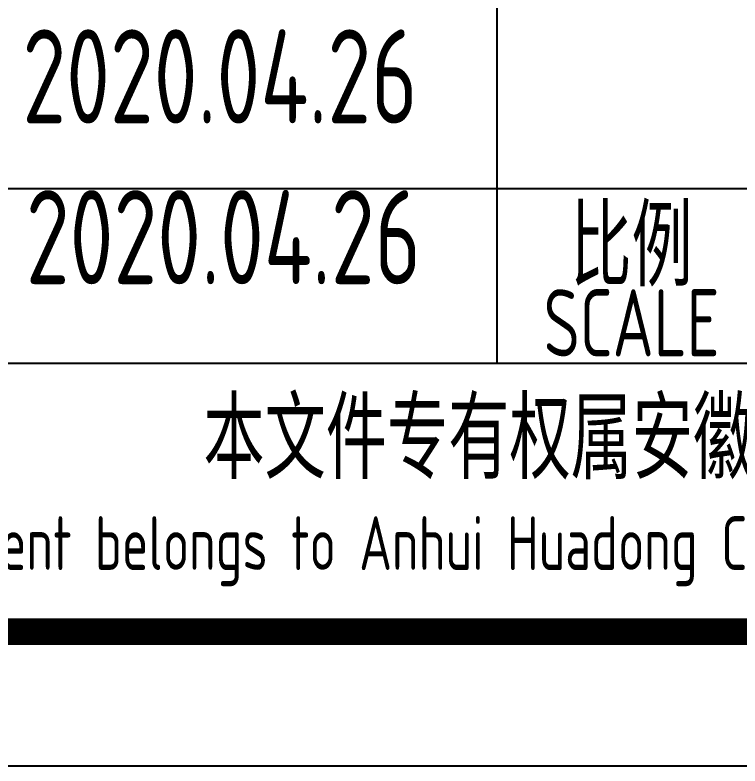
# Model space of a CAD drawing. Extents: x 5211311 to 5622788, y -441754 to -251897.
# Drawn here: x 5244514 to 5247214, y -289465 to -286669 of the extents above; entities that cross this region are included whole.
import ezdxf
from ezdxf.enums import TextEntityAlignment as Align

# ---------------------------------------------------------------- set-up
doc = ezdxf.new("R2010")
doc.units = 0
doc.header["$LTSCALE"] = 1000
doc.header["$MEASUREMENT"] = 0
doc.layers.get('0').update_dxf_attribs({"linetype": 'CONTINUOUS'})
doc.layers.add('PUB_TITLE', color=4, linetype='CONTINUOUS')
doc.styles.add('AHD', font='sceie.shx', dxfattribs={"width": 0.7, "bigfont": 'sceic.shx'})
doc.styles.add('sceie', font='sceie.shx', dxfattribs={"width": 0.7, "bigfont": 'sceic.shx'})

# ---------------------------------------------------------------- blocks, each defined once
blk = doc.blocks.new('签名')
at = {"style": 'sceie', "width": 0.8}
for p in [(5486670.1, -514111), (5486631, -514761.6), (5486657.1, -515425.2), (5486696.1, -516075.8), (5486709.1, -516674.4)]:
    blk.add_attdef('2020.4.26', text='', height=350, dxfattribs=at).set_placement(p, align=Align.MIDDLE)

msp = doc.modelspace()

# ---------------------------------------------------------------- linework, layer by layer
for p, q in [((5246310.1, -287964.7), (5246310.1, -284714.7)), ((5240810.1, -287314.7), (5258810.1, -287314.7)), ((5240810.1, -287964.7), (5258810.1, -287964.7)), ((5240810.1, -288964.7), (5258810.1, -288964.7)), ((5240810.1, -288964.7), (5258810.1, -288964.7)), ((5240810.1, -288964.7), (5258810.1, -288964.7)), ((5240810.1, -288964.7), (5258810.1, -288964.7))]:
    msp.add_line(p, q)
at = {"layer": 'PUB_TITLE'}
msp.add_lwpolyline([(5238310.1, -289464.7), (5259310.1, -289464.7), (5259310.1, -259764.7), (5238310.1, -259764.7)], close=True, dxfattribs=at)
at = {"layer": 'PUB_TITLE', "const_width": 100}
msp.add_lwpolyline([(5240810.1, -288964.7), (5258810.1, -288964.7), (5258810.1, -260264.7), (5240810.1, -260264.7)], close=True, dxfattribs=at)

# ---------------------------------------------------------------- block references
at = {"color": 0}
ref = msp.add_blockref('签名', (-241419.1, 229178.9), dxfattribs=at)
ref.add_attrib('2020.4.26', '2020.04.26', dxfattribs={"height": 350, "style": 'sceie', "width": 0.8}).set_placement((5245290.1, -287495.5), align=Align.MIDDLE)
ref.add_attrib('2020.4.26', '2020.04.26', dxfattribs={"height": 350, "style": 'sceie', "width": 0.8}).set_placement((5245277.1, -286897), align=Align.MIDDLE)

# ---------------------------------------------------------------- texts
at = {"style": 'AHD', "width": 0.8}
for s, height, p in [('比例', 300, (5246810.1, -287514.7)), ('比例', 300, (5246810.1, -287514.7)), ('SCALE', 250, (5246810.1, -287814.7)), ('SCALE', 250, (5246810.1, -287814.7)), ('本文件专有权属安徽华东化工医药工程有限责任公司所有,未经许可不得复制或转让给第三方', 300, (5249810.1, -288264.7)), ('本文件专有权属安徽华东化工医药工程有限责任公司所有,未经许可不得复制或转让给第三方', 300, (5249810.1, -288264.7)), ('The proprietary right of this document belongs to Anhui Huadong Chemical And Medical Engineering  Co.,Ltd.  and any replication or transfer to the 3rd. side is forbidden without its permission. ', 200, (5249810.1, -288664.7)), ('The proprietary right of this document belongs to Anhui Huadong Chemical And Medical Engineering  Co.,Ltd.  and any replication or transfer to the 3rd. side is forbidden without its permission. ', 200, (5249810.1, -288664.7))]:
    msp.add_text(s, height=height, dxfattribs=at).set_placement(p, align=Align.MIDDLE)

doc.saveas('drawing.dxf')
